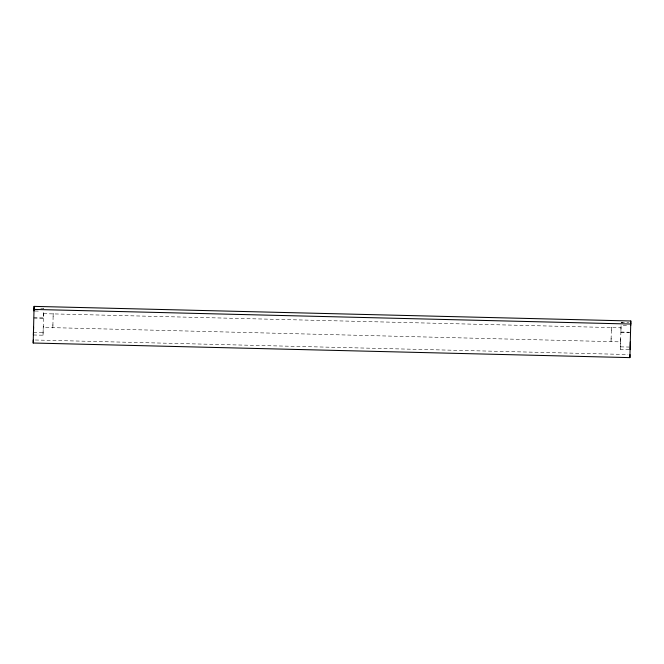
<?xml version="1.0" encoding="UTF-8"?>
<svg xmlns="http://www.w3.org/2000/svg" width="664" height="664" viewBox="0 0 664 664"><rect width="100%" height="100%" fill="white"/><g stroke="black" fill="none" stroke-linecap="round" stroke-linejoin="round"><path stroke-width="0.5" stroke-dasharray="3.32 2.49" d="M40.786 308.611L43.683 308.428L40.794 308.353M621.13 322.737L628.833 322.745M620.749 338.582L620.666 341.877L43.218 327.41M43.558 313.665L621.006 327.8M33.399 334.98L43.027 335.212L43.608 311.225M629.14 349.604L620.475 349.397L621.064 325.36L628.766 325.551M43.027 335.212L43.293 324.447M43.484 316.628L43.567 313.325M52.921 324.679L52.838 327.983L53.186 313.566L53.103 316.861M611.121 338.349L611.038 341.645L611.395 327.227L611.312 330.523M620.475 349.397L620.674 341.611M620.931 330.763L621.014 327.46M621.139 322.588L623.056 322.862M34.951 311.009L39.765 311.134M33.831 317.666L43.459 317.898M620.906 332.033L629.572 332.249M33.822 318.131L43.442 318.371M620.898 332.556L629.555 332.764M33.466 332.432L43.094 332.672M620.541 346.857L629.206 347.064M35.35 340.009L627.912 354.518"/><path stroke-width="1" d="M34.047 308.752L34.055 308.445M630.75 323.36L630.75 323.053M629.978 354.568L629.904 357.622L33.2 343.014L34.096 306.378L630.8 320.986L630.684 325.592M629.904 357.622L630.8 320.986M33.2 343.014L33.283 339.96M33.399 334.98L33.598 327.194M33.989 310.993L34.096 306.378M630.103 349.629L630.302 341.844M34.022 309.432L630.717 324.04"/></g></svg>
